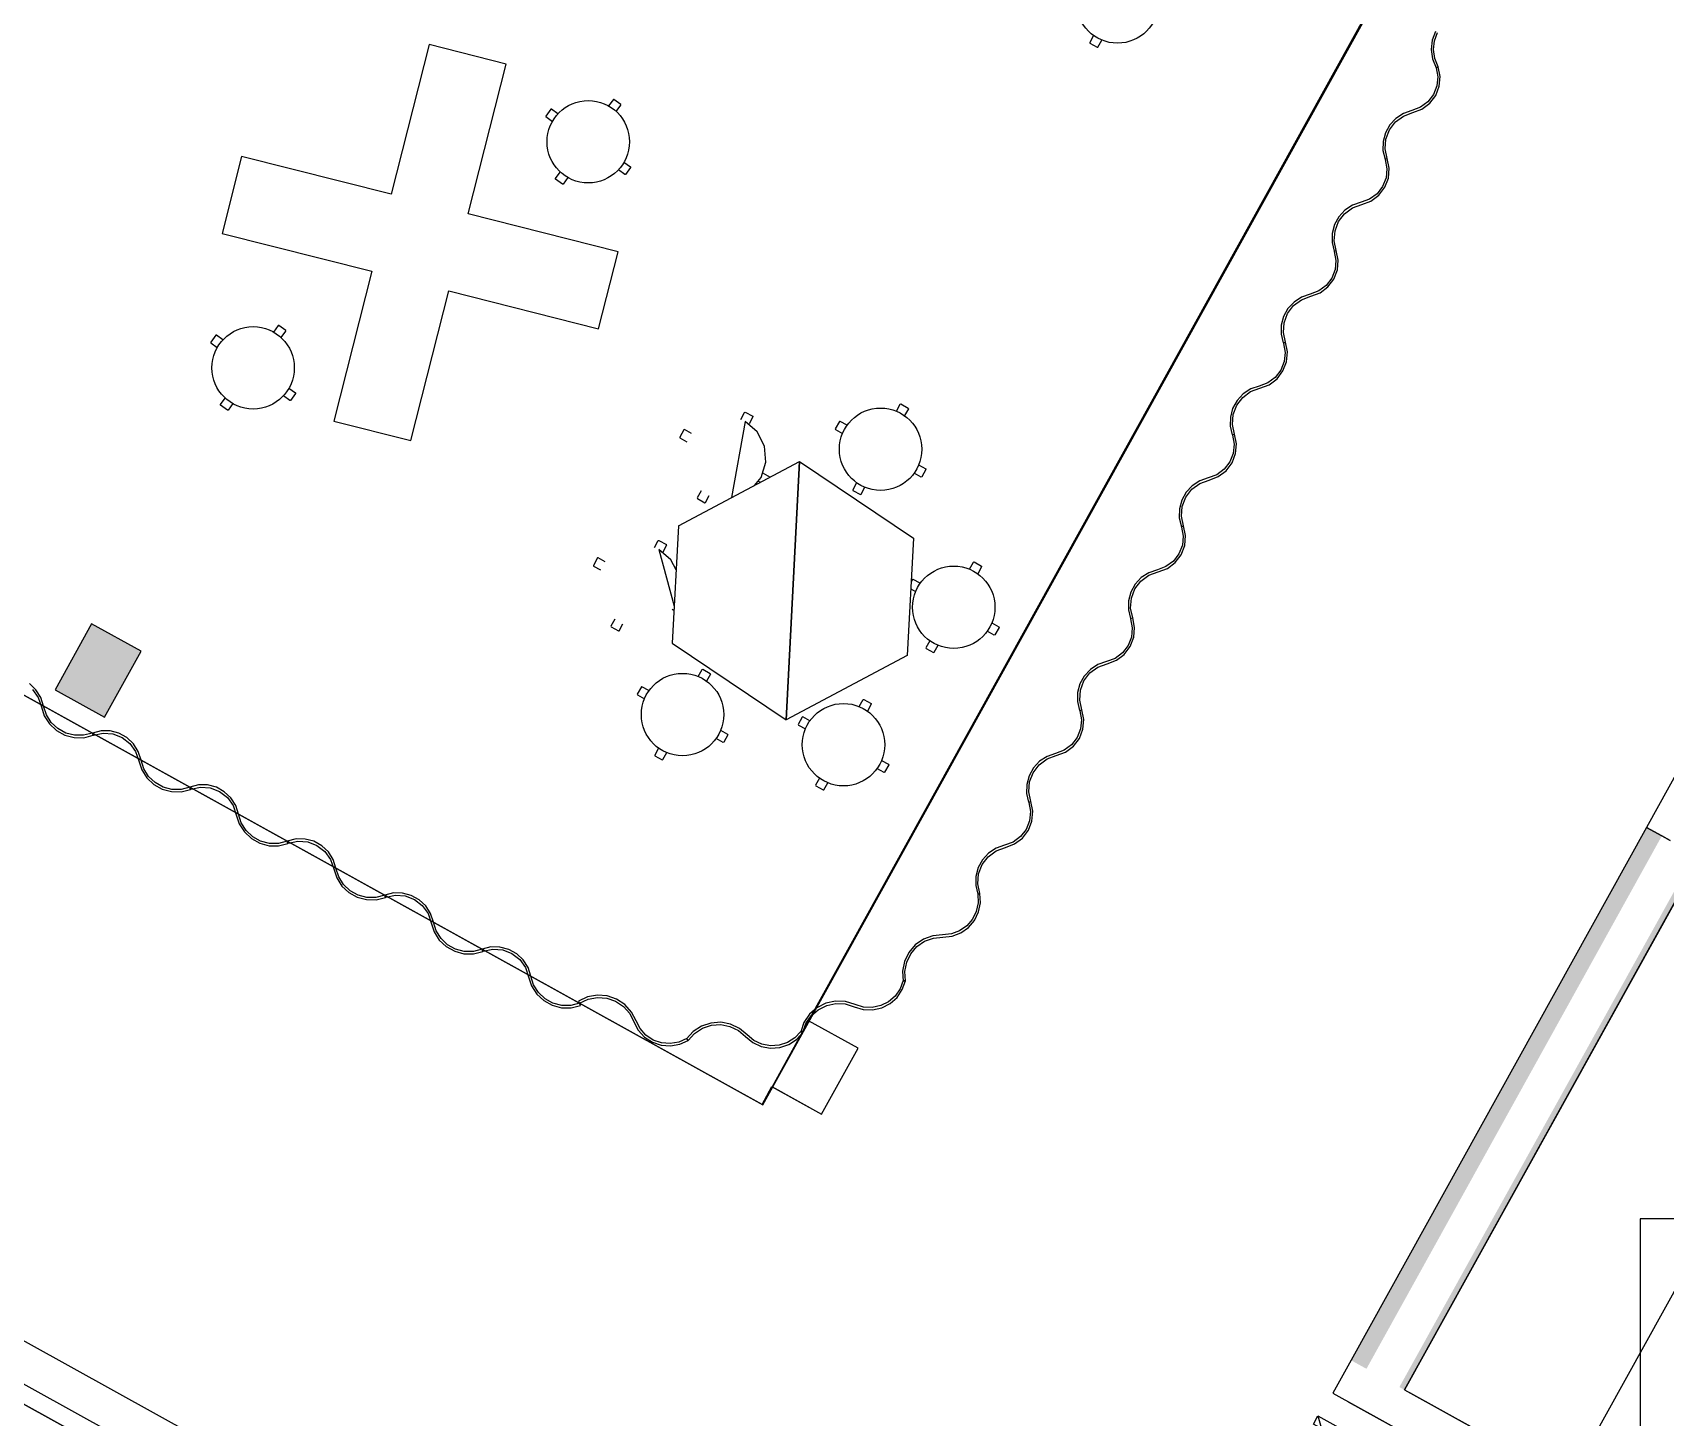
# Model space of a CAD drawing. Header units: metres. Extents: x 2.5 to 42.6, y 0.9 to 31.9.
# Drawn here: x 26.611 to 29.342, y 14.218 to 16.534 of the extents above; entities that cross this region are included whole.
import ezdxf

# ---------------------------------------------------------------- set-up
doc = ezdxf.new("R2010")
doc.units = ezdxf.units.M
for name, color, linetype in [('ARREDI', 9, 'Continuous'), ('PARETI_STRUTTURE', 7, 'Continuous'), ('PILASTRI_SETTI', 8, 'Continuous'), ('WAYFINDING_RIQUADRI', 7, 'Continuous')]:
    doc.layers.add(name, color=color, linetype=linetype)

msp = doc.modelspace()

# ---------------------------------------------------------------- linework, layer by layer
at = {"layer": 'ARREDI'}
for points in [[(28.3856, 16.5291), (28.3791, 16.5173)], [(28.3929, 16.5097), (28.3994, 16.5214)], [(28.9575, 16.5359), (28.952, 16.5211), (28.9502, 16.5054), (28.9524, 16.4898), (28.9584, 16.4751), (28.9619, 16.4768), (28.9562, 16.4906), (28.9541, 16.5054), (28.9558, 16.5202), (28.961, 16.5342)], [(28.3791, 16.5173), (28.3794, 16.5163)], [(28.3794, 16.5163), (28.3918, 16.5094)], [(28.3918, 16.5094), (28.3929, 16.5097)], [(27.5824, 16.422), (27.5744, 16.4112)], [(27.5835, 16.4222), (27.5824, 16.422)], [(27.5949, 16.4138), (27.5834, 16.4222)], [(27.5871, 16.4019), (27.5951, 16.4127)], [(27.5951, 16.4127), (27.5949, 16.4138)], [(27.4778, 16.4058), (27.4695, 16.3944)], [(27.4695, 16.3944), (27.4696, 16.3933)], [(27.4696, 16.3933), (27.4805, 16.3854)], [(27.4789, 16.406), (27.4779, 16.4058)], [(27.4898, 16.3981), (27.479, 16.406)], [(27.6018, 16.2966), (27.591, 16.3045)], [(27.6002, 16.3172), (27.6111, 16.3093)], [(27.6112, 16.3082), (27.6029, 16.2968)], [(27.6111, 16.3093), (27.6112, 16.3082)], [(27.4857, 16.2899), (27.4936, 16.3007)], [(27.4858, 16.2888), (27.4857, 16.2899)], [(27.4973, 16.2804), (27.4858, 16.2888)], [(27.4984, 16.2806), (27.4973, 16.2804)], [(27.5063, 16.2914), (27.4984, 16.2806)], [(27.6029, 16.2968), (27.6018, 16.2966)], [(27.0219, 16.0439), (27.0139, 16.0331)], [(27.023, 16.0441), (27.0219, 16.0439)], [(27.0344, 16.0357), (27.023, 16.0441)], [(27.0266, 16.0238), (27.0346, 16.0346)], [(27.0346, 16.0346), (27.0344, 16.0357)], [(26.9174, 16.0278), (26.909, 16.0163)], [(26.909, 16.0163), (26.9092, 16.0152)], [(26.9092, 16.0152), (26.92, 16.0073)], [(26.9185, 16.0279), (26.9174, 16.0278)], [(26.9293, 16.02), (26.9185, 16.0279)], [(26.9252, 15.9118), (26.9331, 15.9226)], [(27.0413, 15.9185), (27.0305, 15.9264)], [(27.0398, 15.9392), (27.0506, 15.9312)], [(27.0508, 15.9301), (27.0424, 15.9187)], [(27.0506, 15.9312), (27.0507, 15.9301)], [(26.9253, 15.9107), (26.9252, 15.9118)], [(26.9368, 15.9023), (26.9253, 15.9107)], [(26.9379, 15.9025), (26.9368, 15.9023)], [(26.9458, 15.9133), (26.9379, 15.9025)], [(27.0424, 15.9187), (27.0413, 15.9185)], [(27.7955, 15.887), (27.802, 15.8987)], [(27.802, 15.8987), (27.8031, 15.899)], [(27.8031, 15.899), (27.8155, 15.8921)], [(28.0557, 15.9008), (28.0622, 15.9126)], [(28.0622, 15.9126), (28.0632, 15.9129)], [(28.0632, 15.9129), (28.0756, 15.906)], [(28.0759, 15.9049), (28.0694, 15.8932)], [(28.0756, 15.906), (28.0759, 15.9049)], [(27.7004, 15.8696), (27.6935, 15.8572)], [(27.7014, 15.8699), (27.7004, 15.8696)], [(27.7132, 15.8634), (27.7014, 15.8699)], [(27.8182, 15.7766), (27.8295, 15.7899), (27.8377, 15.8155), (27.8354, 15.8423), (27.8231, 15.8662), (27.8026, 15.8835), (27.7801, 15.7564)], [(27.8158, 15.8911), (27.8093, 15.8793)], [(27.8155, 15.8921), (27.8158, 15.8911)], [(27.9605, 15.8834), (27.9536, 15.871)], [(27.9536, 15.871), (27.9539, 15.87)], [(27.9539, 15.87), (27.9657, 15.8635)], [(27.9616, 15.8837), (27.9605, 15.8834)], [(27.9733, 15.8772), (27.9616, 15.8837)], [(27.6935, 15.8572), (27.6938, 15.8561)], [(27.6938, 15.8561), (27.7055, 15.8496)], [(27.6911, 15.7091), (27.8938, 15.8168), (27.8712, 15.3842), (27.8938, 15.8168), (28.0843, 15.6885)], [(27.8329, 15.797), (27.8445, 15.7906)], [(28.0971, 15.7906), (28.0854, 15.7971)], [(28.093, 15.8109), (28.1048, 15.8044)], [(28.0982, 15.7909), (28.0971, 15.7906)], [(28.1051, 15.8033), (28.0982, 15.7909)], [(28.1048, 15.8044), (28.1051, 15.8033)], [(27.7291, 15.7672), (27.7226, 15.7555)], [(27.7364, 15.7479), (27.7429, 15.7596)], [(27.8279, 15.7817), (27.8253, 15.7832)], [(27.9893, 15.7811), (27.9828, 15.7694)], [(27.9828, 15.7694), (27.9831, 15.7683)], [(27.9831, 15.7683), (27.9955, 15.7614)], [(27.9955, 15.7614), (27.9966, 15.7617)], [(27.9966, 15.7617), (28.0031, 15.7735)], [(27.7226, 15.7555), (27.7229, 15.7544)], [(27.7229, 15.7544), (27.7353, 15.7476)], [(27.7353, 15.7476), (27.7364, 15.7479)], [(27.6911, 15.7091), (27.6808, 15.5125)], [(27.6511, 15.6726), (27.6576, 15.6843)], [(27.6576, 15.6843), (27.6586, 15.6846)], [(27.6587, 15.6846), (27.6711, 15.6777)], [(27.6714, 15.6767), (27.6649, 15.665)], [(27.671, 15.6778), (27.6714, 15.6767)], [(28.0843, 15.6885), (28.074, 15.4919)], [(27.5559, 15.6552), (27.5491, 15.6428)], [(27.557, 15.6555), (27.5559, 15.6552)], [(27.5687, 15.649), (27.557, 15.6555)], [(27.6872, 15.6353), (27.6787, 15.6518), (27.6582, 15.6692), (27.684, 15.5743)], [(28.178, 15.6365), (28.1845, 15.6483)], [(28.1845, 15.6483), (28.1856, 15.6486)], [(28.1856, 15.6486), (28.198, 15.6417)], [(27.5491, 15.6428), (27.5494, 15.6417)], [(27.5494, 15.6417), (27.5611, 15.6352)], [(28.1983, 15.6406), (28.1918, 15.6289)], [(28.198, 15.6417), (28.1983, 15.6406)], [(28.0798, 15.6037), (28.088, 15.5992)], [(28.0829, 15.6191), (28.0804, 15.6147)], [(28.0839, 15.6194), (28.0829, 15.6191)], [(28.0957, 15.6129), (28.0839, 15.6194)], [(27.6837, 15.5673), (27.6808, 15.5688)], [(27.5847, 15.5528), (27.5782, 15.5411)], [(27.5782, 15.5411), (27.5785, 15.54)], [(27.5785, 15.54), (27.5909, 15.5332)], [(27.592, 15.5335), (27.5985, 15.5452)], [(28.2154, 15.5466), (28.2272, 15.5401)], [(28.2275, 15.539), (28.2206, 15.5266)], [(28.2271, 15.5401), (28.2275, 15.539)], [(27.5909, 15.5332), (27.592, 15.5335)], [(27.6808, 15.5125), (27.8712, 15.3842)], [(28.1117, 15.5168), (28.1052, 15.5051)], [(28.2195, 15.5263), (28.2078, 15.5328)], [(28.2206, 15.5266), (28.2195, 15.5263)], [(28.074, 15.4919), (27.8712, 15.3842)], [(28.1052, 15.5051), (28.1055, 15.504)], [(28.1055, 15.504), (28.1179, 15.4971)], [(28.1179, 15.4971), (28.1189, 15.4974)], [(28.1189, 15.4974), (28.1254, 15.5092)], [(27.7244, 15.457), (27.7309, 15.4687)], [(27.7309, 15.4687), (27.7319, 15.469)], [(27.732, 15.469), (27.7444, 15.4622)], [(27.7447, 15.4611), (27.7382, 15.4494)], [(27.7443, 15.4622), (27.7447, 15.4611)], [(26.6107, 15.4354), (26.6203, 15.422), (26.6257, 15.4064), (26.6306, 15.3911), (26.6392, 15.3776), (26.6509, 15.3665), (26.665, 15.3587), (26.6805, 15.3547), (26.6966, 15.3546), (26.7122, 15.3586), (26.711, 15.3623), (26.6963, 15.3586), (26.6811, 15.3586), (26.6664, 15.3624), (26.6531, 15.3697), (26.6421, 15.3802), (26.6341, 15.393), (26.6295, 15.4075), (26.6248, 15.4219), (26.6167, 15.4346), (26.6056, 15.445)], [(27.6292, 15.4396), (27.6224, 15.4272)], [(27.6303, 15.4399), (27.6292, 15.4396)], [(27.642, 15.4334), (27.6303, 15.4399)], [(27.6224, 15.4272), (27.6227, 15.4261)], [(27.6227, 15.4261), (27.6344, 15.4196)], [(27.9936, 15.4066), (28.0001, 15.4183)], [(28.0001, 15.4183), (28.0011, 15.4186)], [(28.0011, 15.4187), (28.0135, 15.4118)], [(28.0138, 15.4107), (28.0073, 15.399)], [(28.0135, 15.4118), (28.0138, 15.4107)], [(27.8984, 15.3892), (27.8915, 15.3768)], [(27.8915, 15.3768), (27.8919, 15.3757)], [(27.8919, 15.3757), (27.9036, 15.3692)], [(27.8995, 15.3895), (27.8984, 15.3892)], [(27.9112, 15.383), (27.8995, 15.3895)], [(27.7659, 15.3467), (27.7541, 15.3532)], [(27.7618, 15.367), (27.7735, 15.3605)], [(27.7669, 15.347), (27.7659, 15.3467)], [(27.7738, 15.3594), (27.7669, 15.347)], [(27.7735, 15.3605), (27.7738, 15.3594)], [(27.658, 15.3373), (27.6515, 15.3255)], [(27.6515, 15.3255), (27.6518, 15.3245)], [(27.6518, 15.3245), (27.6642, 15.3176)], [(27.6653, 15.3179), (27.6718, 15.3296)], [(27.6642, 15.3176), (27.6653, 15.3179)], [(28.0351, 15.2964), (28.0233, 15.3029)], [(28.031, 15.3166), (28.0427, 15.3101)], [(28.0361, 15.2967), (28.0351, 15.2964)], [(28.043, 15.3091), (28.0361, 15.2967)], [(28.0427, 15.3101), (28.043, 15.3091)], [(27.9272, 15.2869), (27.9207, 15.2751)], [(27.9207, 15.2751), (27.921, 15.2741)], [(27.921, 15.2741), (27.9334, 15.2672)], [(27.9334, 15.2672), (27.9345, 15.2675)], [(27.9345, 15.2675), (27.941, 15.2792)]]:
    msp.add_lwpolyline(points, dxfattribs=at)
for points in [[(27.3398, 16.2308), (27.4033, 16.4813), (27.2744, 16.5139), (27.211, 16.2635), (26.9605, 16.3269), (26.9279, 16.1981), (27.1783, 16.1347), (27.1149, 15.8842), (27.2437, 15.8515), (27.3072, 16.102), (27.5576, 16.0386), (27.5903, 16.1674)], [(28.9194, 16.4), (28.9348, 16.4059), (28.9479, 16.4158), (28.9579, 16.4289), (28.9638, 16.4443), (28.9652, 16.4607), (28.9619, 16.4768), (28.9584, 16.475), (28.9613, 16.4599), (28.9598, 16.4446), (28.9542, 16.4303), (28.9448, 16.4182), (28.9324, 16.409), (28.918, 16.4037), (28.9038, 16.3988), (28.8912, 16.3905), (28.881, 16.3795), (28.8737, 16.3663), (28.8699, 16.3518), (28.8696, 16.3367), (28.8731, 16.322), (28.8768, 16.3232), (28.8733, 16.3394), (28.8745, 16.3559), (28.8804, 16.3714), (28.8904, 16.3846), (28.9038, 16.3944)], [(28.8342, 16.2464), (28.8496, 16.2522), (28.8628, 16.2621), (28.8727, 16.2753), (28.8786, 16.2907), (28.88, 16.3071), (28.8768, 16.3232), (28.8733, 16.3214), (28.8761, 16.3063), (28.8747, 16.291), (28.869, 16.2767), (28.8597, 16.2645), (28.8473, 16.2554), (28.8329, 16.2501), (28.8187, 16.2452), (28.806, 16.2369), (28.7958, 16.2259), (28.7885, 16.2127), (28.7847, 16.1981), (28.7845, 16.1831), (28.7879, 16.1684), (28.7916, 16.1696), (28.7882, 16.1858), (28.7894, 16.2023), (28.7953, 16.2178), (28.8053, 16.231), (28.8186, 16.2408)], [(28.7491, 16.0928), (28.7645, 16.0986), (28.7776, 16.1085), (28.7876, 16.1216), (28.7934, 16.137), (28.7949, 16.1534), (28.7916, 16.1696), (28.7881, 16.1678), (28.791, 16.1527), (28.7895, 16.1374), (28.7839, 16.1231), (28.7745, 16.1109), (28.7621, 16.1018), (28.7477, 16.0965), (28.7335, 16.0915), (28.7209, 16.0833), (28.7107, 16.0722), (28.7034, 16.059), (28.6995, 16.0445), (28.6993, 16.0294), (28.7028, 16.0148), (28.7065, 16.016), (28.703, 16.0321), (28.7042, 16.0487), (28.7101, 16.0641), (28.7201, 16.0773), (28.7335, 16.0871)], [(28.6639, 15.9391), (28.6793, 15.945), (28.6925, 15.9549), (28.7024, 15.968), (28.7083, 15.9834), (28.7097, 15.9998), (28.7065, 16.016), (28.703, 16.0141), (28.7058, 15.999), (28.7044, 15.9837), (28.6987, 15.9694), (28.6894, 15.9573), (28.677, 15.9482), (28.6626, 15.9428), (28.6484, 15.9379), (28.6357, 15.9297), (28.6255, 15.9186), (28.6182, 15.9054), (28.6144, 15.8909), (28.6142, 15.8758), (28.6176, 15.8611), (28.6213, 15.8623), (28.6179, 15.8785), (28.6191, 15.895), (28.625, 15.9105), (28.635, 15.9237), (28.6483, 15.9335)], [(28.5788, 15.7855), (28.5942, 15.7913), (28.6073, 15.8012), (28.6173, 15.8144), (28.6231, 15.8298), (28.6245, 15.8462), (28.6213, 15.8623), (28.6178, 15.8605), (28.6207, 15.8454), (28.6192, 15.8301), (28.6136, 15.8158), (28.6042, 15.8036), (28.5918, 15.7945), (28.5774, 15.7892), (28.5632, 15.7843), (28.5506, 15.776), (28.5404, 15.765), (28.5331, 15.7518), (28.5292, 15.7372), (28.529, 15.7222), (28.5325, 15.7075), (28.5362, 15.7087), (28.5327, 15.7249), (28.5339, 15.7414), (28.5398, 15.7569), (28.5498, 15.7701), (28.5632, 15.7799)], [(28.4936, 15.6319), (28.509, 15.6377), (28.5222, 15.6476), (28.5321, 15.6607), (28.538, 15.6761), (28.5394, 15.6925), (28.5362, 15.7087), (28.5327, 15.7069), (28.5355, 15.6918), (28.5341, 15.6765), (28.5284, 15.6622), (28.5191, 15.65), (28.5067, 15.6409), (28.4923, 15.6356), (28.478, 15.6306), (28.4654, 15.6224), (28.4552, 15.6114), (28.4479, 15.5982), (28.4441, 15.5836), (28.4439, 15.5685), (28.4473, 15.5539), (28.451, 15.5551), (28.4475, 15.5713), (28.4488, 15.5878), (28.4547, 15.6033), (28.4647, 15.6164), (28.478, 15.6263)], [(28.4085, 15.4782), (28.4239, 15.4841), (28.437, 15.494), (28.447, 15.5071), (28.4528, 15.5225), (28.4542, 15.5389), (28.451, 15.5551), (28.4475, 15.5532), (28.4504, 15.5382), (28.4489, 15.5228), (28.4433, 15.5086), (28.4339, 15.4964), (28.4215, 15.4873), (28.4071, 15.4819), (28.3929, 15.477), (28.3803, 15.4688), (28.37, 15.4577), (28.3628, 15.4445), (28.3589, 15.43), (28.3587, 15.4149), (28.3622, 15.4002), (28.3659, 15.4014), (28.3624, 15.4176), (28.3636, 15.4341), (28.3695, 15.4496), (28.3795, 15.4628), (28.3929, 15.4726)], [(28.3233, 15.3246), (28.3387, 15.3305), (28.3519, 15.3403), (28.3618, 15.3535), (28.3677, 15.3689), (28.3691, 15.3853), (28.3659, 15.4014), (28.3624, 15.3996), (28.3652, 15.3845), (28.3638, 15.3692), (28.3581, 15.3549), (28.3488, 15.3427), (28.3364, 15.3336), (28.322, 15.3283), (28.3077, 15.3234), (28.2951, 15.3151), (28.2849, 15.3041), (28.2776, 15.2909), (28.2738, 15.2763), (28.2736, 15.2613), (28.277, 15.2466), (28.2807, 15.2478), (28.2772, 15.264), (28.2785, 15.2805), (28.2844, 15.296), (28.2944, 15.3092), (28.3077, 15.319)], [(26.7925, 15.3172), (26.7878, 15.3315), (26.7797, 15.3443), (26.7686, 15.3547), (26.7554, 15.362), (26.7408, 15.3658), (26.7257, 15.366), (26.711, 15.3623), (26.7128, 15.3588), (26.7289, 15.3623), (26.7453, 15.3611), (26.7607, 15.3551), (26.7737, 15.3451), (26.7833, 15.3317), (26.7887, 15.3161), (26.7936, 15.3008), (26.8022, 15.2872), (26.8139, 15.2762), (26.828, 15.2684), (26.8435, 15.2644), (26.8596, 15.2643), (26.8752, 15.2682), (26.874, 15.272), (26.8593, 15.2682), (26.8441, 15.2682), (26.8294, 15.272), (26.8161, 15.2794), (26.8051, 15.2898), (26.7971, 15.3027)], [(26.9555, 15.2268), (26.9508, 15.2412), (26.9427, 15.2539), (26.9317, 15.2643), (26.9184, 15.2716), (26.9038, 15.2755), (26.8887, 15.2756), (26.874, 15.272), (26.8758, 15.2685), (26.8919, 15.272), (26.9083, 15.2707), (26.9237, 15.2648), (26.9368, 15.2547), (26.9463, 15.2413), (26.9517, 15.2257), (26.9567, 15.2105), (26.9652, 15.1969), (26.9769, 15.1858), (26.991, 15.178), (27.0065, 15.174), (27.0226, 15.174), (27.0382, 15.1779), (27.037, 15.1816), (27.0223, 15.1779), (27.0071, 15.1779), (26.9924, 15.1817), (26.9792, 15.189), (26.9681, 15.1995), (26.9601, 15.2123)], [(28.2381, 15.171), (28.2536, 15.1768), (28.2667, 15.1867), (28.2766, 15.1998), (28.2825, 15.2152), (28.2839, 15.2317), (28.2807, 15.2478), (28.2772, 15.246), (28.2801, 15.2309), (28.2786, 15.2156), (28.273, 15.2013), (28.2636, 15.1891), (28.2512, 15.18), (28.2368, 15.1747), (28.2226, 15.1697), (28.21, 15.1615), (28.1997, 15.1505), (28.1925, 15.1373), (28.1886, 15.1227), (28.1884, 15.1076), (28.1919, 15.093), (28.1956, 15.0942), (28.1921, 15.1104), (28.1933, 15.1269), (28.1992, 15.1424), (28.2092, 15.1556), (28.2226, 15.1654)], [(27.1185, 15.1365), (27.1138, 15.1508), (27.1057, 15.1636), (27.0947, 15.174), (27.0814, 15.1813), (27.0668, 15.1851), (27.0517, 15.1853), (27.037, 15.1816), (27.0388, 15.1781), (27.0549, 15.1816), (27.0714, 15.1804), (27.0867, 15.1744), (27.0998, 15.1644), (27.1094, 15.151), (27.1147, 15.1354), (27.1197, 15.1201), (27.1282, 15.1065), (27.1399, 15.0955), (27.154, 15.0877), (27.1695, 15.0837), (27.1856, 15.0836), (27.2012, 15.0875), (27.2, 15.0913), (27.1853, 15.0875), (27.1701, 15.0875), (27.1554, 15.0913), (27.1422, 15.0987), (27.1311, 15.1091), (27.1231, 15.122)], [(29.3928, 15.1425), (28.9057, 14.2637), (29.1812, 14.111), (29.5614, 14.7969)], [(27.2815, 15.0461), (27.2768, 15.0605), (27.2687, 15.0732), (27.2577, 15.0836), (27.2444, 15.0909), (27.2298, 15.0948), (27.2147, 15.0949), (27.2, 15.0913), (27.2018, 15.0878), (27.2179, 15.0913), (27.2344, 15.09), (27.2497, 15.0841), (27.2628, 15.074), (27.2724, 15.0606), (27.2777, 15.045), (27.2827, 15.0298), (27.2912, 15.0162), (27.3029, 15.0051), (27.317, 14.9974), (27.3325, 14.9933), (27.3486, 14.9933), (27.3642, 14.9972), (27.363, 15.0009), (27.3483, 14.9972), (27.3331, 14.9972), (27.3184, 15.001), (27.3052, 15.0083), (27.2942, 15.0188), (27.2861, 15.0316)], [(28.1333, 15.021), (28.1489, 15.0227), (28.1635, 15.0282), (28.1763, 15.0372), (28.1865, 15.0491), (28.1933, 15.0632), (28.1964, 15.0785), (28.1956, 15.0942), (28.1918, 15.0931), (28.1925, 15.0784), (28.1895, 15.0641), (28.183, 15.051), (28.1735, 15.0399), (28.1614, 15.0315), (28.1477, 15.0264), (28.1331, 15.0249), (28.1166, 15.0233), (28.101, 15.0175), (28.0874, 15.008), (28.0766, 14.9953), (28.0694, 14.9804), (28.0661, 14.9641), (28.0671, 14.9475), (28.071, 14.9479), (28.07, 14.9636), (28.073, 14.979), (28.0799, 14.9931), (28.09, 15.0051), (28.1029, 15.0141), (28.1177, 15.0195)], [(27.4445, 14.9558), (27.4398, 14.9701), (27.4317, 14.9829), (27.4207, 14.9933), (27.4074, 15.0006), (27.3928, 15.0044), (27.3777, 15.0046), (27.363, 15.0009), (27.3648, 14.9974), (27.3809, 15.0009), (27.3974, 14.9997), (27.4127, 14.9937), (27.4258, 14.9837), (27.4354, 14.9703), (27.4407, 14.9547), (27.4457, 14.9394), (27.4542, 14.9258), (27.4659, 14.9148), (27.48, 14.907), (27.4955, 14.903), (27.5116, 14.9029), (27.5272, 14.9069), (27.526, 14.9106), (27.5113, 14.9068), (27.4961, 14.9068), (27.4814, 14.9106), (27.4682, 14.918), (27.4572, 14.9284), (27.4491, 14.9413)], [(27.9852, 14.9047), (28.0002, 14.9001), (28.0159, 14.8995), (28.0312, 14.9028), (28.0452, 14.9099), (28.0569, 14.9202), (28.0657, 14.9332), (28.071, 14.9479), (28.0671, 14.9484), (28.0621, 14.9346), (28.0538, 14.9225), (28.0427, 14.9129), (28.0296, 14.9064), (28.0152, 14.9034), (28.0006, 14.904), (27.9866, 14.9083), (27.9707, 14.9132), (27.9541, 14.9139), (27.9379, 14.9104), (27.923, 14.903), (27.9105, 14.892), (27.9012, 14.8782), (27.8957, 14.8626), (27.8995, 14.8614), (27.9046, 14.8763), (27.9134, 14.8893), (27.9252, 14.8997), (27.9392, 14.9068), (27.9545, 14.91), (27.9702, 14.9093)], [(27.6169, 14.8794), (27.6241, 14.8656), (27.6346, 14.8539), (27.6477, 14.8453), (27.6625, 14.8402), (27.6781, 14.839), (27.6935, 14.8418), (27.7078, 14.8483), (27.7054, 14.8514), (27.692, 14.8454), (27.6776, 14.8429), (27.663, 14.8441), (27.6491, 14.8489), (27.6369, 14.8571), (27.6272, 14.868), (27.6205, 14.881), (27.6129, 14.8958), (27.6018, 14.9082), (27.5879, 14.9174), (27.5722, 14.9228), (27.5556, 14.924), (27.5393, 14.9211), (27.5242, 14.9141), (27.526, 14.9106), (27.5402, 14.9173), (27.5557, 14.9201), (27.5714, 14.9189), (27.5862, 14.9138), (27.5993, 14.9052), (27.6098, 14.8934)], [(27.8036, 14.8549), (27.8157, 14.8449), (27.8298, 14.8382), (27.8452, 14.8353), (27.8609, 14.8364), (27.8757, 14.8414), (27.8889, 14.8499), (27.8994, 14.8614), (27.896, 14.8634), (27.8861, 14.8526), (27.8737, 14.8447), (27.8598, 14.8402), (27.8451, 14.8393), (27.8308, 14.842), (27.8175, 14.8483), (27.8063, 14.8577), (27.7936, 14.8684), (27.7785, 14.8755), (27.7622, 14.8786), (27.7456, 14.8774), (27.7299, 14.8722), (27.7159, 14.8631), (27.7047, 14.8508), (27.7078, 14.8483), (27.7183, 14.86), (27.7314, 14.8686), (27.7463, 14.8736), (27.762, 14.8747), (27.7774, 14.8717), (27.7916, 14.865)]]:
    msp.add_lwpolyline(points, close=True, dxfattribs=at)
for centre in [(28.4256, 16.5851), (27.5404, 16.3513), (26.9799, 15.9732), (28.0294, 15.8371), (28.1517, 15.5728), (27.6981, 15.3933), (27.9673, 15.3429)]:
    msp.add_circle(centre, 0.0689, dxfattribs=at)
at = {"layer": 'PARETI_STRUTTURE'}
for points in [[(27.8312, 14.7413), (25.0417, 16.2874), (27.8326, 14.7405), (29.04, 16.9189)], [(27.9087, 14.8812), (29.0079, 16.8644)], [(29.627, 15.7762), (29.3102, 15.2046), (29.336, 15.1902), (29.3498, 15.1826)], [(29.336, 15.1902), (29.3102, 15.2046), (28.8162, 14.3133)], [(29.3498, 15.1826), (29.336, 15.1902)], [(28.9057, 14.2637), (29.3959, 15.148), (29.3873, 15.1528), (29.3959, 15.148)], [(29.3981, 15.1317), (29.4045, 15.1433), (29.3959, 15.148), (28.9057, 14.2637)], [(27.9917, 14.8352), (27.9087, 14.8812)], [(27.9306, 14.725), (27.9917, 14.8352)], [(27.8312, 14.7413), (27.8476, 14.771)], [(27.8476, 14.771), (27.9306, 14.725)], [(27.4557, 13.869), (26.1753, 14.5787), (26.1448, 14.5236), (27.3443, 13.8587)], [(28.8162, 14.3133), (28.7856, 14.2582)], [(28.7856, 14.2582), (29.0956, 14.0864)], [(29.1507, 14.0559), (29.1812, 14.111), (28.9143, 14.2589)], [(28.8115, 14.2439), (29.0956, 14.0864)], [(28.7609, 14.2201), (29.0709, 14.0483), (29.0632, 14.0346), (28.7533, 14.2064), (28.7609, 14.2201), (28.8991, 13.7384), (28.8644, 13.751), (28.8274, 13.7523), (28.7919, 13.7421), (28.7613, 13.7215), (28.7385, 13.6923)]]:
    msp.add_lwpolyline(points, dxfattribs=at)
for points in [[(26.6487, 15.4347), (26.7314, 15.3889), (26.7925, 15.4991), (26.7098, 15.5449)], [(24.9133, 15.1724), (27.3284, 13.8338)], [(27.848, 14.7708), (27.9306, 14.725), (27.9917, 14.8352), (27.909, 14.881)]]:
    msp.add_lwpolyline(points, close=True, dxfattribs=at)
at = {"layer": 'PILASTRI_SETTI'}
for points in [[(26.7314, 15.3889), (26.7925, 15.499), (26.6487, 15.4347), (26.7098, 15.5449)], [(28.842, 14.299), (29.336, 15.1902), (28.8162, 14.3133), (29.3101, 15.2046)], [(28.9057, 14.2637), (29.3959, 15.148), (28.8971, 14.2685), (29.3873, 15.1528)]]:
    msp.add_solid(points, dxfattribs=at)
at = {"layer": 'WAYFINDING_RIQUADRI'}
msp.add_lwpolyline([(29.3, 14.05), (30.9, 14.05), (30.9, 14.55), (29.3, 14.55)], close=True, dxfattribs=at)

doc.saveas('drawing.dxf')
